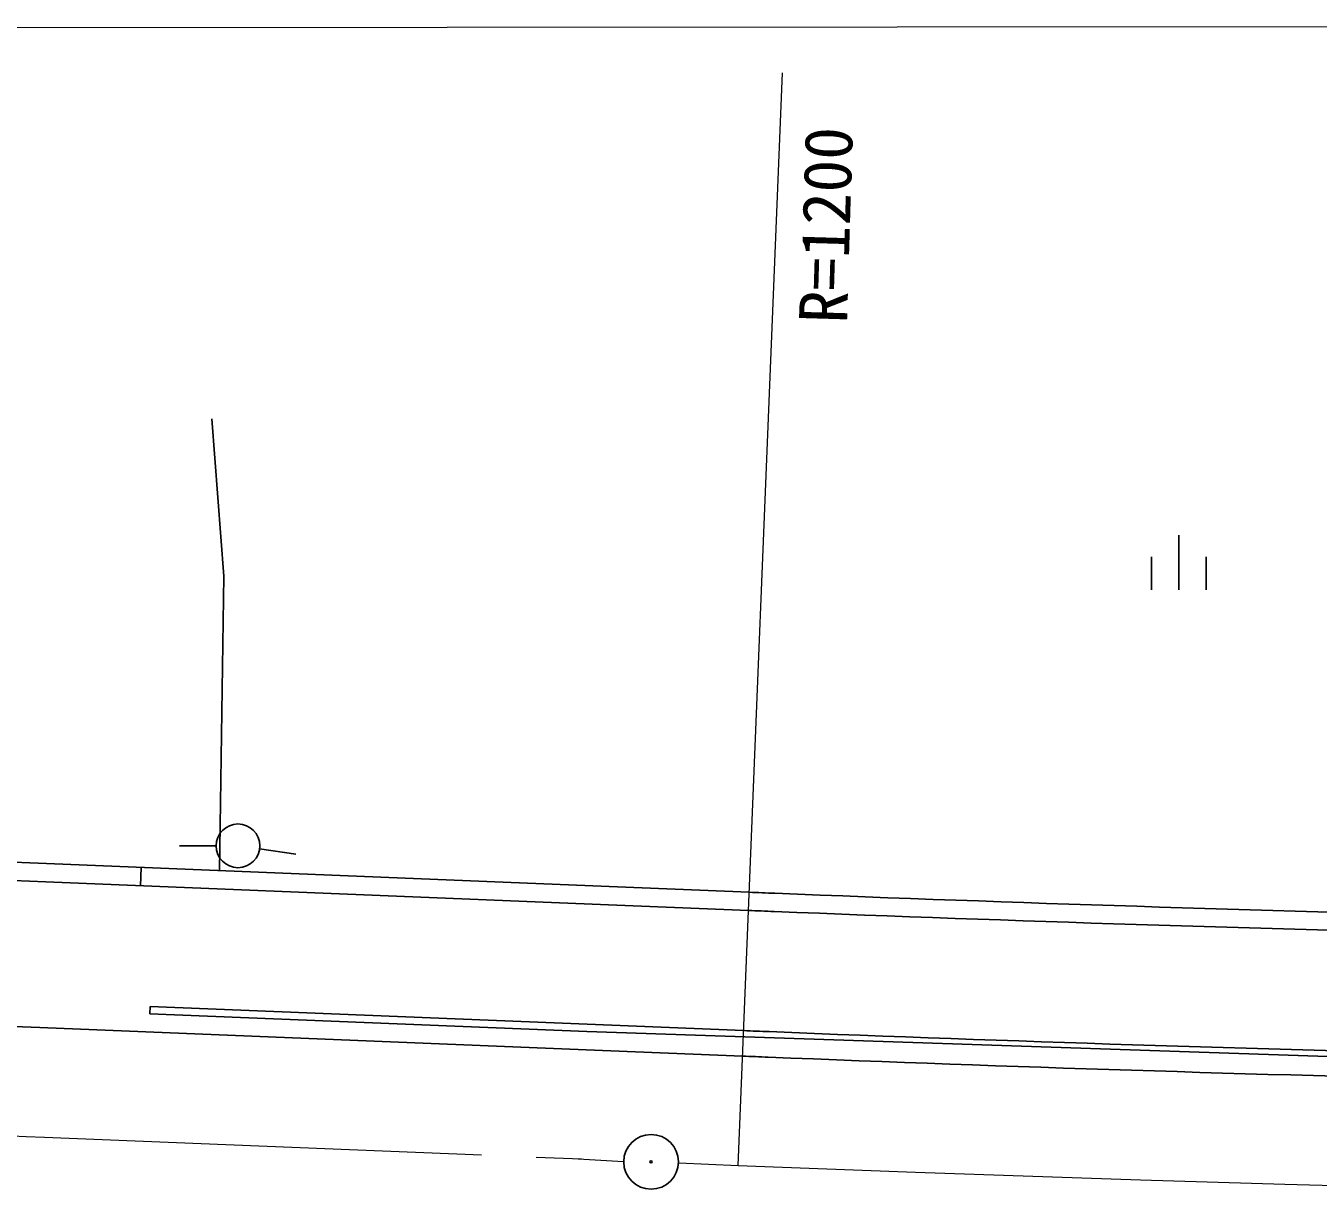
# Model space of a CAD drawing. Units: millimetres, scale not verified. Extents: x 40000 to 680000, y 20000 to 380000.
# Drawn here: x 435477 to 470927, y 286291 to 318211 of the extents above; entities that cross this region are included whole.
import ezdxf
from ezdxf.enums import TextEntityAlignment as Align

# ---------------------------------------------------------------- set-up
doc = ezdxf.new("R2010")
doc.units = ezdxf.units.MM
doc.header["$LTSCALE"] = 1000
doc.linetypes.add('CHAIN', pattern=[18.5, 12, -1.5, 3.5, -1.5])
for name, color, linetype, lineweight in [('M-BGD', 7, 'Continuous', 25), ('M-BMK', 2, 'CHAIN', 13), ('M-BMK-SRVR', 3, 'Continuous', 25), ('M-STR-HTXT', 7, 'Continuous', 13), ('M-STR-STRC', 7, 'Continuous', 25)]:
    doc.layers.add(name, color=color, linetype=linetype, lineweight=lineweight)
doc.styles.add('ＭＳ ゴシック', font='')
doc.styles.get('ＭＳ ゴシック').set_extended_font_data('MS Gothic')

msp = doc.modelspace()

# ---------------------------------------------------------------- linework, layer by layer
at = {"layer": 'M-BGD'}
for p, q in [((440910, 303114), (440578, 307432)), ((467108, 304239), (467108, 302739)), ((466358, 303639), (466358, 302739)), ((467858, 303639), (467858, 302739)), ((440791, 295030), (440910, 303114)), ((420640, 295851), (436042, 295223)), ((440696, 295711), (439696, 295711)), ((420619, 295351), (436022, 294723)), ((441890, 295626), (442880, 295485)), ((436042, 295223), (451029, 294612)), ((438619, 294618), (438640, 295117)), ((436022, 294723), (451009, 294113)), ((451029, 294612), (455319, 294437)), ((451009, 294113), (455298, 293938)), ((420456, 291354), (435859, 290727)), ((435859, 290727), (450846, 290116)), ((450846, 290116), (455135, 289941))]:
    msp.add_line(p, q, dxfattribs=at)
msp.add_circle((441296, 295711), 600, dxfattribs=at)
for radius, start, end in [(1192500, 267.6665, 267.7002), (1192500, 267.7002, 268.65527), (1193000, 267.6665, 267.7002), (1193000, 267.7002, 268.65527), (1197000, 267.6665, 267.70019), (1197000, 267.7002, 268.65527)]:
    msp.add_arc((503875, 1485949), radius, start, end, dxfattribs=at)
at = {"layer": 'M-BMK'}
for p, q in [((416003, 288533), (435487, 287739)), ((435487, 287739), (435986, 287719)), ((435986, 287719), (450724, 287119)), ((450474, 287129), (451871, 287053)), ((453387, 287010), (455013, 286944)), ((455013, 286944), (459882, 286755)), ((459882, 286755), (466053, 286545)), ((466053, 286545), (470009, 286427)), ((470009, 286427), (474866, 286299))]:
    msp.add_line(p, q, dxfattribs=at)
at = {"layer": 'M-BMK-SRVR'}
for radius in [750, 30]:
    msp.add_circle((452628, 287041), radius, dxfattribs=at)
at = {"layer": 'M-STR-HTXT'}
for p, q in [((510316, 318211), (374422, 318111)), ((455013, 286944), (456235, 316919))]:
    msp.add_line(p, q, dxfattribs=at)
at = {"layer": 'M-STR-STRC'}
for p, q in [((438885, 291304), (438877, 291104)), ((450867, 290616), (438877, 291104)), ((438885, 291304), (450875, 290815)), ((450875, 290815), (455164, 290641)), ((450867, 290616), (475792, 289778))]:
    msp.add_line(p, q, dxfattribs=at)
for start, end in [(267.6665, 267.7002), (267.7002, 268.65527)]:
    msp.add_arc((503875, 1485949), 1196300, start, end, dxfattribs=at)

# ---------------------------------------------------------------- texts
at = {"layer": 'M-STR-HTXT', "style": 'ＭＳ ゴシック'}
msp.add_text('R=1200', height=1320, rotation=88.3, dxfattribs=at).set_placement((457423, 312743), align=Align.MIDDLE_CENTER)

doc.saveas('drawing.dxf')
